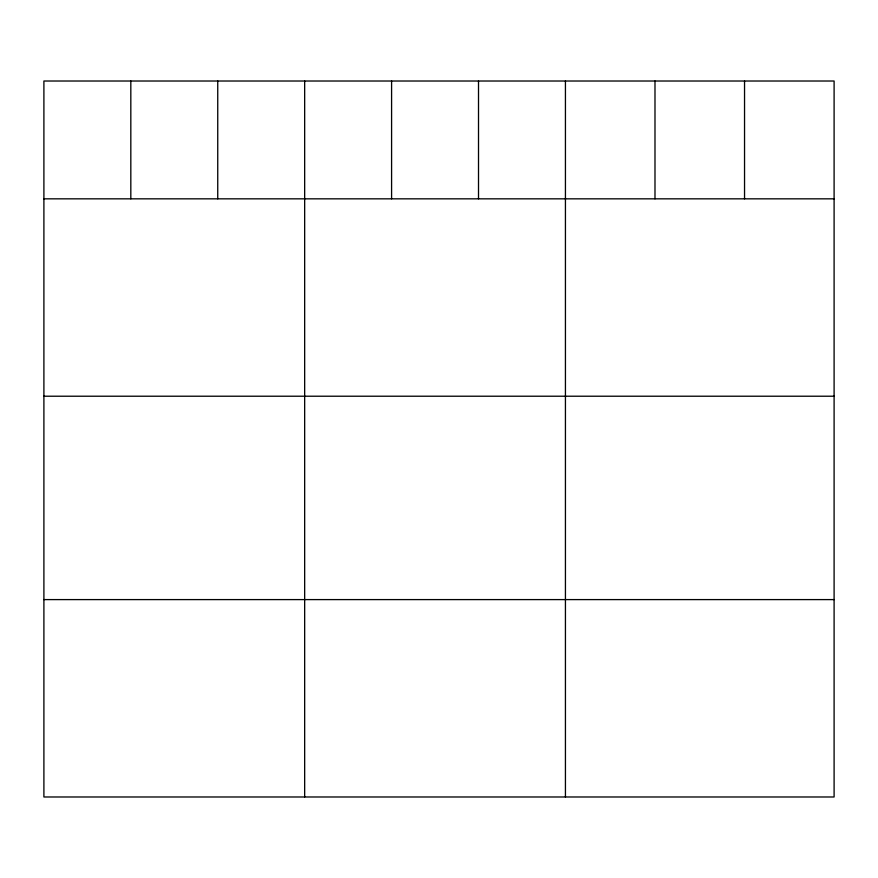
<?xml version="1.0" encoding="UTF-8"?>
<svg xmlns="http://www.w3.org/2000/svg" width="878" height="878" viewBox="0 0 878 878"><rect width="100%" height="100%" fill="white"/><g stroke="black" fill="none" stroke-linecap="round" stroke-linejoin="round"><path stroke-width="1.32" d="M834.1 198.834L834.1 796.983L43.9 796.983L43.9 81.017L834.1 81.017L834.1 198.834L43.9 198.834M43.9 396.219L834.1 396.219M43.9 599.597L834.1 599.597M744.544 81.017L744.544 198.834M654.988 81.017L654.988 198.834M565.432 81.017L565.432 796.983M478.51 81.017L478.51 198.834M391.588 81.017L391.588 198.834M304.666 81.017L304.666 796.983M217.744 81.017L217.744 198.834M130.822 81.017L130.822 198.834"/></g></svg>
